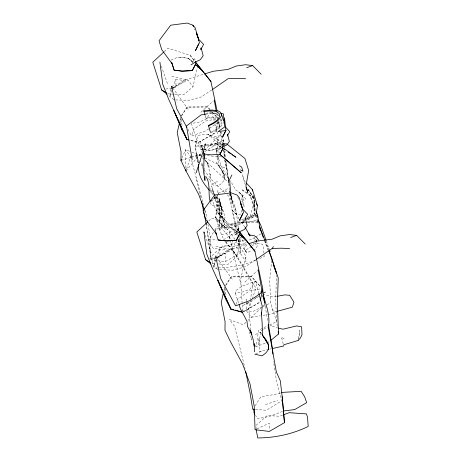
<?xml version="1.0" encoding="UTF-8"?>
<svg xmlns="http://www.w3.org/2000/svg" width="461" height="461" viewBox="0 0 461 461"><rect width="100%" height="100%" fill="white"/><g stroke="black" fill="none" stroke-linecap="round" stroke-linejoin="round"><path stroke-width="0.35" stroke-dasharray="2.31 1.73" d="M244.975 221.078L241.184 222.865L244.56 222.335L225.809 229.803L219.384 222.548L219.332 198.703L225.089 217.171L219.857 230.736L223.81 239.639M254.904 200.835L254.12 213.99L254.218 199.4M247.079 302.687L246.618 311.042L251.239 317.289L260.275 315.802M247.413 222.456L258.108 222.905L257.307 220.341L257.422 218.381M271.696 260.407L269.702 280.167L270.734 302.86L276.588 321.645L277.418 326.861M298.705 338.535L299.569 330.111L299.811 330.935L298.745 339.63M246.387 301.759L246.03 304.508L258.955 296.152M246.474 301.068L246.739 299.005L247.194 300.595M225.118 150.724L224.236 157.126L223.81 150.061M171.475 89.964L170.472 96.614L170.08 88.27L171.671 88.633L185.449 80.566L175.866 79.488L171.97 87.976M215.483 259.768L214.486 266.418L214.094 258.074L215.685 258.437L227.751 250.19L247.834 243.984M269.005 341.889L256.005 346.609L258.713 330.151L268.93 325.293M219.678 125.087L220.681 119.082M250.83 330.036L248.715 309.366L250.156 301.096M250.277 300.405L253.003 284.293L233.94 251.775L225.648 241.846M235.375 240.066L245.857 256.109L240.74 279.216L242.532 310.12L242.953 311.48M218.191 121.923L215.927 132.163L198.564 142.501L190.428 140.421M174.61 94.171L183.83 94.591L193.003 86.714L197.354 67.277M218.618 263.969L227.843 264.395L237.017 256.518L241.368 237.081M179.865 121.18L180.798 117.134M223.723 291.657L224.657 287.612M219.315 221.799L222.012 210.516L219.413 199.722L222.012 210.516L219.384 222.548L227.573 229.722L215.702 217.408L218.232 193.199L217.99 190.508L216.647 193.793M217.874 121.917L216.595 126.585L215.886 132.584L198.535 142.363L189.736 139.867M208.764 128.832L205.837 130.809L191.574 136.035L193.378 129.541L205.623 121.024L217.58 118.829M235.951 304.542L237.392 299.345L249.632 290.828L261.594 288.632M250.179 216.163L254.795 200.12M186.619 169.014L190.618 156.561L185.495 149.739L182.032 157.887M219.165 154.124L217.24 160.053L217.022 155.824M219.384 153.467L219.811 152.147M248.715 309.366L251.631 300.924M252.317 298.953L255.838 288.131L237.133 256.27L233.94 251.775L230.759 241.564M242.031 210.141L240.158 214.561L236.17 214.088L234.862 213.086M215.984 257.78L219.88 249.292L229.463 250.369L216.883 257.734M201.757 151.83L202.673 149.86M192.393 62.638L194.813 58.628L195.118 61.209M219.885 147.606L222.093 143.953L222.323 145.849M236.055 233.012L238.827 228.431L239.132 231.013M213.449 232.332L209.599 238.412L210.037 243.247L213.501 248.859L225.527 246.595L239.835 241.155L244.578 240.55M214.987 229.901L216.912 226.864L229.572 224.864L239.732 222.496L245.292 222.185M255.152 405.784L260.92 396.667L273.586 394.668L280.357 393.089M181.553 115.947L187.224 107.067L207.427 106.762L209.738 109.488M225.948 285.157L231.238 276.871L251.441 276.565L259.802 286.039M181.357 115.711L187.201 107.073L207.732 107.102L210.135 109.73M225.371 285.515L231.209 276.877L251.746 276.905L259.923 285.837M211.161 111.954L206.009 119.313L198.766 122.165L191.355 123.433L196.386 138.992L202.316 150.171M255.573 281.187L250.023 289.116L242.78 291.969L235.369 293.236L235.127 291.271L241.766 286.298L255.573 281.187L258.903 293.617M185.985 170.979L199.319 155.011L201.872 152.579M202.748 150.05L202.068 148.079L203.86 145.964M201.319 145.163L202.327 146.195L201.324 145.152L202.88 150.084L201.319 145.163L205.485 145.434M204.43 150.148L220.784 134.6L223.21 140.167L225.014 147.998M245.886 322.383L243.327 324.815L229.509 319.542L234.626 326.365L245.045 368.506M247.932 320.441L261.22 307.804M263.266 305.862L264.798 304.404L267.956 321.968M210.775 201.382L217.776 195.285M245.281 246.531L247.678 244.313M164.249 51.626L167.89 48.249L189.967 55.182L194.865 61.325M208.781 220.946L211.904 218.053L233.975 224.985L238.879 231.128L233.975 224.985M200.84 112.282L213.213 101.034M244.854 282.086L257.739 270.371M210.274 201.843L217.719 195.533M251.573 246.393L249.51 247.972L245.039 250.173L246.842 252.634L252.115 250.582M252.086 245.995L253.631 244.808L251.13 244.117M171.671 88.633L183.737 80.387L203.151 74.388M209.346 128.435L216.947 123.294M211.651 90.056L201.082 97.006L188.762 100.36L174.068 99.881L167.585 94.684M255.665 259.86L245.096 266.81L232.776 270.163L218.082 269.679L212.677 265.352M263.657 293.11L265.421 291.974L262.897 292.712M223.591 239.726L237.847 230.852L232.707 212.677L229.607 192.485M191.159 157.403L199.319 155.011L201.111 153.893M204.696 151.669L223.21 140.167L221.326 132.03M243.166 305.418L249.182 301.794M255.198 298.152L257.607 296.705M264.216 292.7L265.427 291.98M243.178 311.947L259.941 301.967M217.477 260.672L225.32 261.623L240.446 252.847L239.126 237.582M254.875 237.352L250.675 239.766L247.286 240.204M255.475 237.006L260.874 233.9M243.166 311.815L259.9 302.387M172.921 87.965L187.932 79.995L193.003 86.714M216.935 257.768L231.946 249.799L237.017 256.518M262.977 329.598L261.133 330.537L258.558 344.713L258.88 337.953L259.226 339.204L259.22 351.472L269.022 349.294M263.588 329.281L267.271 327.396M269.72 326.14L272.174 324.884L272.359 326.169L277.436 327.904M244.353 220.116L239.403 222.646L224.956 225.02L218.969 211.939L214.774 196.899L215.569 199.452L214.279 197.026M218.301 193.47L227.901 188.595M211.651 131.817C216.347 129.466 224.248 125.219 221.05 118.823M262.453 306.87L252.899 311.492L242.532 310.12M263.093 306.559L266.279 305.026M266.913 304.709L270.734 302.865M238.187 221.597L244.56 218.554M247.108 217.338L252.841 214.601M269.57 324.988L276.588 321.645L275.718 299.477L276.473 274.641M247.505 219.885L257.618 215.12M253.32 250.018L256.333 248.606L257.307 245.557L256.714 241.743M216.762 260.586L211.063 259.895L208.712 239.472L206.182 223.994L211.063 259.895L216.221 257.538M216.866 257.244L225.25 253.412L225.32 261.623M257.007 428.811L269.264 423.21L269.322 430.061M217.465 181.461L210.902 184.394L218.041 186.065L221.718 183.328L224.657 179.45L224.64 175.301L222.064 170.328L218.721 165.816L224.64 175.301L222.271 170.754L216.641 162.497L218.456 166.133L218.191 155.83M255.573 353.91L261.479 351.265M170.985 60.166L177.831 57.17L188.197 58.213L192.911 62.218L188.203 58.213L177.756 57.21M215.627 231.975L214.999 229.976L221.764 227.014L232.217 228.016L236.925 232.021L232.217 228.016M244.814 220.554L240.976 222.185L246.698 222.427M248.018 219.194L256.339 215.662M255.734 260.131C243.829 265.398 230.777 267.443 217.846 267.939M259.635 258.523L264.182 256.65L264.084 255.244M255.406 334.444L260.649 332.3L261.456 333.482M205.635 113.74L211.559 111.389M282.547 411.454L269.541 416.398L257.515 418.663L255.434 415.298M282.674 415.05L279.383 416.225L267.144 415.545L256.011 425.428L256.12 428.851M221.487 234.747L233.652 230.782M265.501 404.551L277.666 400.586M180.96 160.399L190.479 157.604M218.554 148.356L210.337 150.586L203.474 149.571M216.342 143.59L208.885 145.636L206.165 145.474M276.416 311.515L273.707 312.241L271.12 307.493M253.757 197.919L254.063 197.844L247.626 188.803M244.56 222.335L224.899 226.87L219.384 222.548L215.702 217.408L219.332 198.703L220.686 206.251L219.332 198.703L219.315 222.329L219.857 230.736L215.702 217.408L219.615 226.195L229.273 236.798L231.255 239.737M269.72 349.138L271.12 348.827M165.741 89.106L175.998 87.066L175.866 79.488M209.755 258.909L220.012 256.869L219.88 249.292M198.541 161.638L196.155 152.159L195.55 146.31L205.675 144.737M276.583 296.435L273.183 297.08L264.303 294.464M191.286 156.44L199.319 155.011L221.389 156.884M263.052 315.347L267.219 314.661M267.916 314.546L275.557 313.29M258.246 222.911L257.307 220.341L245.978 222.116L257.117 221.534L258.287 223.326M205.929 114.167L213.529 113.031L217.022 113.302M217.782 117.278L210.291 117.094L205.871 117.676L206.102 118.419L210.072 117.953L216.751 118.2M206.39 144.662L216.347 143.596L226.132 143.918M217.166 267.974L213.766 268.146L212.129 259.733L211.997 255.625L223.136 245.742L235.369 246.422L245.24 242.889L246.675 242.993M218.537 205.669L211.449 205.537L210.47 202.46M173.895 94.136L168.219 93.877L167.026 93.157M212.233 263.68L215.783 263.842M253.141 243.448L262.47 244.111L263.525 247.534L264.032 254.547M208.712 239.472L216.924 240.066M255.463 409.472L266.418 410.267L281.861 400.655L276.715 382.48L273.511 361.591M221.845 226.973L232.211 228.011L236.989 232.183M198.138 162.883C196.167 156.36 195.112 149.185 196.121 142.432L200.731 149.162L202.828 149.416M203.531 149.502L211.23 150.447L226.829 143.941L208.885 145.636L216.347 143.596L220.231 146.903M200.731 149.162L202.788 149.468M171.89 76.388L187.932 79.995M215.904 246.191L231.946 249.799M226.242 143.769L223.89 143.077L207.923 134.249L198.069 135.252L195.447 143.434L195.55 146.31M226.656 191.292L225.302 190.825L226.898 192.007M189.448 151.243L185.495 149.739L185.939 168.853M192.076 152.245L200.575 155.645M213.529 113.031L218.693 115.279M201.203 155.968L226.968 169.031L228.794 180.937M221.24 147.105L218.773 145.664L220.548 146.863M284.149 338.956L281.435 337.031L283.192 343.946M253.855 198.605L241.414 189.327L249.833 194.773L253.959 198.512M255.797 239.605L254.074 238.302L255.365 241.512M215.206 196.461L218.514 199.146L215.834 195.913M208.349 178.597L210.447 180.332M224.668 192.427C216.808 185.869 210.17 178.004 203.768 170.057M188.197 58.213L192.975 62.379M235.629 232.949C226.668 223.02 215.143 213.731 212.486 199.918M237.645 234.741L239.155 236.084M239.657 236.528L242.901 240.97L245.039 250.173M199.319 155.011L200.356 155.985M202.425 157.944L203.981 159.414M204.5 159.904L228.863 182.896L225.867 160.584M245.586 182.256L244.267 180.902L242.434 174.869L245.632 186.181M212.043 112.219L218.134 118.748M201.411 145.198L202.327 146.195M212.06 111.833L218.312 118.661M215.391 195.372L209.726 188.232M225.585 241.858L237.133 256.27M189.967 55.182L194.87 61.342M244.053 200.973L243.074 197.366L238.683 191.799L235.709 189.955L230.506 180.914M244.929 227.204L239.357 219.494M210.302 191.482L212.458 194.219M228.783 178.661C221.902 170.242 218.791 159.598 215.65 149.37L217.431 151.675L216.63 148.067L216.987 155.121M172.754 87.918L188.174 109.297M216.768 257.722L232.188 279.101M247.655 188.918L254.991 199.452L254.339 209.242L249.833 194.773L255.861 210.521M247.932 189.39L253.371 197.348M245.851 199.279L243.76 196.207L238.683 191.799L242.256 195.355L243.074 197.366M231.653 240.325L245.984 261.773L245.857 256.109M234.989 239.472L229.134 230.604L229.273 236.798L229.947 239.536M220.9 119.969L221.787 121.347M255.25 345.41L256.005 346.609M262.119 295.011L262.862 296.192M262.125 296.031L262.822 297.189M239.017 218.917C234.563 211.196 232.142 202.46 229.555 193.972L231.497 196.807L230.788 193.66M227.348 194.692L229.273 197.256L229.538 199.82L230.949 204.966M210.251 189.627L213.962 196.421M205.22 159.875L209.231 167.176L206.39 160.687L208.989 169.118L210.314 176.315L210.101 173.93L210.556 182.032M187.858 129.207L191.574 136.035M260.649 332.3L262.165 335.331M256.535 216.658L255.325 214.215L257.307 220.341M220.923 206.759L215.996 196.386L220.289 211.83L224.956 225.02M265.184 240.688L268.498 249.389M221.326 207.663L223.107 211.587L220.156 204.298L223.735 221.211L218.889 207.323L218.969 211.939M238.533 230.811L236.274 210.965L232.309 202.068L230.172 193.827M203.336 169.55L200.339 161.033M217.869 121.324L220.537 128.642M194.352 28.559L194.894 29.89M237.824 197.02L239.167 200.345M265.11 241.074L268.435 249.591M264.384 240.55L267.864 249.948M204.551 210.233L206.032 214.232L206.862 218.652M266.366 241.126L269.166 249.09M161.333 66.159L167.499 83.833M205.105 235.283L211.513 253.636M228.558 179.531L229.284 190.399L229.734 191.724M229.958 192.387L236.274 210.965M235.369 293.236L238.648 303.384M217.823 121.975L219.926 129.282M214.999 229.976L215.396 231.238M210.464 132.416L210.614 132.889C215.477 130.451 221.309 127.887 223.47 122.499L223.447 121.301M229.273 236.798L230.546 240.884M249.309 331.862L251.844 340.016L251.631 337.878M200.045 141.291L202.068 148.079M205.318 115.786L206.102 118.419M214.388 195.533L211.685 185.967L214.394 195.602M212.878 190.433L214.44 195.798M214.636 196.472L217.765 207.208M190.618 156.561L203.618 205.306M204.92 210.112L206.032 214.232M211.743 112.075L214.152 121.053M214.889 123.813L218.226 136.237L217.39 145.094L217.31 142.351L218.116 153.081M229.463 191.085L229.999 193.142M230.114 240.221L241.063 284.806M198.276 162.958L196.421 154.792L198.259 162.762M200.719 197.394L195.994 177.162M224.882 159.927L226.968 169.031L225.452 160.601M202.777 167.089L201.993 163.194L202.8 167.009M255.619 242.774L256.137 245.292M217.673 113.66L218.37 117.117M232.707 212.677L236.476 232.407M236.614 233.116L237.288 236.637M237.824 239.461L238.769 244.393L238.579 238.781M207.928 224.271L210.193 236.199L211.063 259.895M220.784 134.6L222.807 145.843M223.562 150.061L224.824 157.086M224.738 159.915L229.353 185.633M230.828 193.851L232.309 202.068L230.903 193.614M216.589 113.279L217.333 117.44M253.32 195.153L253.538 196.536M244.163 206.885L243.771 204.315L242.693 201.791L241.633 201.526L242.256 195.355L243.362 206.989M229.284 190.399L229.497 191.788M225.014 288.332L226.149 296.025M181.11 119.232L182.239 126.925M254.132 198.766L253.959 197.498L254.12 213.99M218.802 120.667L219.978 129.172M223.85 145.094L223.21 140.167L223.556 145.82M223.942 145.797L224.219 147.912M224.588 150.724L225.504 157.766M224.202 287.243L225.003 293.599M180.188 117.44L180.989 123.796M203.261 154.124L203.405 155.478M238.544 231.065L238.176 226.852L238.32 231.059M239.155 238.095L240.446 252.847M237.847 230.852L237.991 232.989M238.429 239.403L238.769 244.393M204.575 168.294L204.759 174.01M216.376 136.998L207.923 134.249L223.216 147.03L216.376 136.998M219.459 214.44L217.171 212.619L215.967 210.072L219.459 214.44L226.945 222.167L217.788 212.412L219.459 214.44M236.17 214.088L231.422 209.455L236.17 214.088M246.842 252.634L244.693 250.288L243.408 247.914L246.842 252.634M224.634 176.874L222.064 170.328L224.657 179.45L224.634 176.874M220.565 133.425L220.352 132.042L220.565 133.425"/><path stroke-width="0.69" d="M204.304 209.565L198.628 194.237L185.985 170.979L180.96 160.399L181.058 151.836L177.231 132.647L179.554 122.528M204.269 159.005L204.102 154.003L203.284 151.404L204.102 153.997L203.658 172.322L204.972 180.441L204.857 176.868M257.503 217.079L257.618 215.12L256.109 211.178M260.217 299.725L260.373 298.388M200.91 48.094L200.742 49.477L203.624 44.429L198.651 39.185L196.501 33.878M246.468 183.161L252.438 189.627L257.451 205.704L256.114 214.117L245.592 219.488M260.24 300.601L262.805 288.995L254.945 251.297L239.322 231.687M223.412 293.006L221.24 302.445L225.072 321.634L224.974 330.197L229.999 340.783L242.642 364.04L250.046 384.036L254.201 406.003L255.071 429.698L269.333 431.427L284.46 422.651L282.19 396.656L280.288 380.769L276.323 371.871L268.25 326.93C270.757 315.733 265.674 304.508 262.977 293.772M261.704 292.389L262.251 290.384M196.167 172.76L205.646 143.855L204.753 144.91M180.96 160.399L181.496 159.143M198.714 43.841L195.476 50.56L199.463 42.712L195.228 27.919L193.003 25.222L187.114 23.05L170.668 25.217L159.033 40.793L161.73 49.627L171.797 63.364M225.492 131.091L222.675 136.934L226.144 130.106M242.728 213.645L239.49 220.358L243.477 212.509L239.236 197.723L237.017 195.026L231.128 192.854L214.682 195.02L203.047 210.591L205.739 219.424L215.806 233.168M231.918 174.955L229.636 179.536L230.644 193.032M204.102 154.003L211.075 154.844L219.891 154.36L222.698 149.012L222.398 146.483M219.891 154.36L241.23 172.789L219.891 154.36L222.698 149.012M227.256 135.989L229.762 131.598L225.435 127.04M244.756 219.28L247.638 214.232L242.665 208.989L240.78 204.332M256.253 259.474L272.157 248.467L273.408 246.606M263.156 336.184L266.078 340.132L268.648 345.105L268.665 349.254L265.732 353.132L262.055 355.863L254.916 354.198M298.561 339.936L300.324 338.184L301.984 334.778L301.65 326.837L296.561 325.933L282.985 329.206L278.133 328.065M163.73 52.105L152.804 62.223L161.638 89.924L167.043 94.251M207.744 221.908L196.818 232.027L205.652 259.727L211.057 264.055M270.59 340.575L278.525 334.006L277.372 303.603L278.237 277.977L268.965 250.749M212.239 89.67L228.143 78.664L237.254 78.387L245.627 78.733M191.01 64.926L195.084 62.195L200.362 59.7L203.174 55.741L201.175 48.1M218.785 149.439L222.329 147.059L226.927 144.887L229.371 141.446L227.469 134.191M235.018 234.73L239.092 231.998L244.376 229.503L247.188 225.544L245.183 217.903M210.429 132.261L208.424 125.484C212.803 123.029 219.816 120.344 219.747 114.409C216.428 109.464 209.115 111.101 204.062 111.487L203.831 110.744L212.279 110.029L218.485 111.095L220.398 112.254L221.395 113.763L223.435 120.696M283.988 414.577L289.254 412.693L306.484 413.915L307.539 417.338L308.196 426.448C292.499 434.118 275.211 437.829 257.774 437.95L256.143 429.537M246.641 67.704L252.651 65.566L261.145 74.215M290.655 237.507L296.665 235.369L305.159 244.019M204.494 73.973L213.253 71.265L228.057 69.409L236.257 66.021L245.604 64.73L252.651 65.566L252.063 65.612M248.508 243.777L257.267 241.068L272.071 239.213L280.265 235.825L289.612 234.534L296.665 235.369L296.077 235.415M298.665 340.299L283.815 344.782L283.722 346.021L272.52 348.516M277.09 311.336L292.401 307.147L293.945 302.134L289.675 295.288L284.748 294.89L277.263 296.308M281.711 392.772L283.745 392.299L301.131 391.337L304.646 396.708L306.686 402.666L294.683 409.57L283.849 410.958M205.237 114.27L201.088 114.887L186.509 125.986L192.191 159.834M272.157 248.467L281.262 248.191L289.641 248.537M254.777 409.42L252.726 409.276L249.966 392.392L245.627 371.318M220.519 113.573L223.32 113.792L224.789 126.85L218.151 131.644L225.85 130.469L224.495 117.797M215.834 232.644L218.139 239.974L226.242 240.924L236.286 240.383L239.536 234.246L239.213 231.658M218.145 239.979L226.161 240.947L236.291 240.388L239.518 234.246L246.007 240.06L239.109 234.038M189.073 140.075L187.039 139.556L181.703 129.449L173.809 110.513L187.039 139.556L168.691 99.294L162.768 84.271L159.904 62.085M242.578 312.304L231.053 309.36L225.717 299.252L217.823 280.317L231.053 309.36L212.705 269.097L206.782 254.074L203.918 231.889L204.396 233.249M231.722 309.101L233.75 309.671M235.104 310.057L242.549 312.166M240.504 169.867L242.97 171.279L241.656 167.066L239.478 165.73M222.467 147.825L225.55 149.629L235.94 157.282L232.39 154.879M161.638 89.924L166.427 92.799M205.652 259.727L210.441 262.603M222.917 148.471L224.691 149.669M228.247 152.072L231.209 154.078M226.829 143.941L244.912 158.486L248.669 170.553L245.932 186.088L247.891 192.531L246.053 187.477M248.744 233.865L250.306 235.127L254.339 235.715L256.581 237.352L258.563 240.066M195.101 64.235L201.999 70.256L210.931 81.493L217.108 110.899M195.314 61.883L201.999 70.256L195.522 64.442L195.199 61.855M195.314 61.901L210.931 81.493M239.328 231.704L254.945 251.297M245.356 227.746L250.046 235.957L248.698 234.038M209.444 190.387C203.094 183.242 197.21 174.396 198.726 164.358M172.339 87.342L171.504 86.184L176.69 108.71L186.838 127.34M262.263 334.657L266.285 340.558L268.648 345.105L267.173 342.736M205.733 176.43C210.954 183.559 207.778 193.176 210.107 201.175M263.104 336.213L266.435 341.549M254.743 414.174L254.051 413.05L253.677 408.907M251.908 334.542L247.563 326.636L246.987 321.219L240.4 308.795L239.086 304.733M256.483 203.814L257.451 205.704M258.344 220.318L260.765 225.204L266.13 240.463M193.562 26.392L193.003 25.222L193.539 26.554M251.539 333.084L250.404 330.491L252.997 338.921L254.328 346.119L254.115 343.733L254.57 351.835M266.078 340.132L267.363 343.405M264.856 240.417L259.422 226.126M268.942 250.899L271.5 257.451L276.462 273.506M273.58 265.398L276.07 272.111M259.255 226.155L263.156 237.213M269.397 249.753L270.1 251.746M196.576 32.875L198.651 39.185L198.668 40.516M240.383 202.051L242.665 208.989M171.786 62.702L172.587 65.232M215.8 232.505L216.399 234.401M171.613 62.172L174.131 70.176L182.147 71.15L192.283 70.585L195.522 64.442L192.283 70.585L182.228 71.121L174.131 70.176L172.771 65.86M208.424 125.484L208.574 125.957C213.437 123.513 219.269 120.955 221.43 115.567L221.395 113.763M203.831 110.744L205.174 115.267M271.5 257.451L271.794 258.529M258.903 293.617L262.234 306.041L261.404 314.898L261.324 312.155L262.13 322.884L262.47 335.936M256.679 241.259L256.374 240.037L256.598 241.172M215.518 255.988L220.704 278.513L235.588 305.839L249.85 300.612L260.961 293.098L261.594 288.632L258.252 269.904M201.613 201.515L203.491 210.648M203.779 212.048L206.182 223.994M207.266 220.761L207.531 222.162M268.458 324.78L272.572 349.334L272.889 354.088M214.244 100.1L216.221 111.199M260.332 230.293L257.618 215.12L257.751 217.24M252.438 189.627L252.657 191.004M278.196 331.891L278.519 334L278.225 332.058M263.727 297.702L264.579 303.229L262.614 289.053M181.525 128.037L181.703 129.449M282.19 396.656L284.46 422.651M185.95 169.562L185.985 170.979M268.648 346.678L268.665 349.254"/></g></svg>
